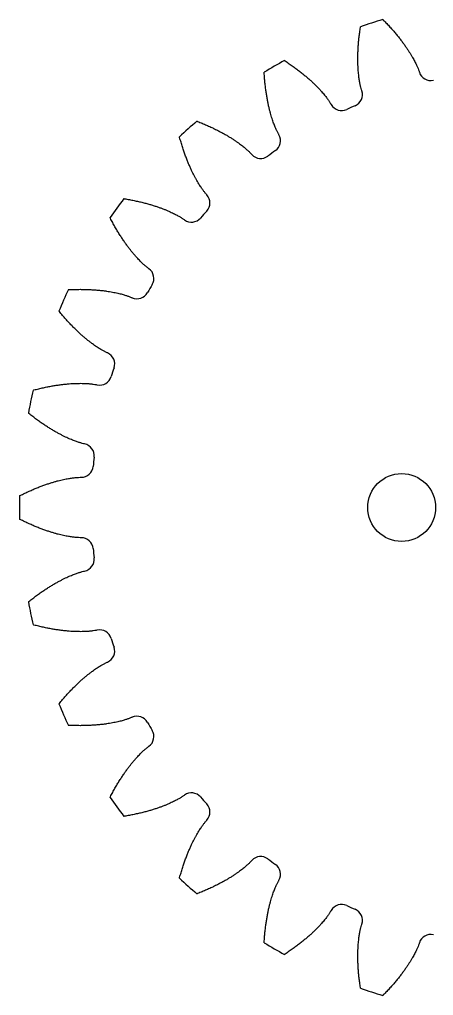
# Model space of a CAD drawing. Header units: millimetres. Extents: x -24 to 24, y -23.9 to 23.9.
# Drawn here: x -24 to -4.5, y -22.99 to 22.99 of the extents above; entities that cross this region are included whole.
import ezdxf

# ---------------------------------------------------------------- set-up
doc = ezdxf.new("R2010")
doc.units = ezdxf.units.MM

msp = doc.modelspace()

# ---------------------------------------------------------------- linework, layer by layer
at = {"color": 7, "linetype": 'Continuous', "lineweight": 25}
msp.add_circle((-6, 0), 1.6, dxfattribs=at)
for centre, radius, start, end in [((0, 0), 24, 106.6811, 109.3189), ((0, 0), 24, 118.6811, 121.3189), ((-4.626, 20.684), 0.57, 198.3611, 282.6066), ((-8.415, 19.453), 0.57, 293.3934, 17.6389), ((-8.825, 19.27), 0.57, 210.3611, 294.6066), ((0, 0), 20.625, 113.3934, 114.6066), ((0, 0), 24, 130.6811, 133.3189), ((-12.276, 17.278), 0.57, 305.3934, 29.6389), ((-12.639, 17.014), 0.57, 222.3611, 306.6066), ((0, 0), 20.625, 125.3934, 126.6066), ((-15.6, 14.348), 0.57, 317.3934, 41.6389), ((0, 0), 24, 142.6811, 145.3189), ((0, 0), 20.625, 137.3934, 138.6066), ((-15.9, 14.015), 0.57, 234.3611, 318.6066), ((-18.242, 10.791), 0.57, 329.3934, 53.6389), ((0, 0), 24, 154.6811, 157.3189), ((-18.467, 10.403), 0.57, 246.3611, 330.6066), ((0, 0), 20.625, 149.3934, 150.6066), ((-20.087, 6.763), 0.57, 341.3934, 65.6389), ((0, 0), 20.625, 161.3934, 162.6066), ((-20.226, 6.336), 0.57, 258.3611, 342.6066), ((0, 0), 24, 166.6811, 169.3189), ((-21.054, 2.439), 0.57, 353.3934, 77.6389), ((0, 0), 20.625, 173.3934, 174.6066), ((-21.101, 1.992), 0.57, 270.3611, 354.6066), ((0, 0), 24, 178.6811, 181.3189), ((-21.101, -1.992), 0.57, 5.3934, 89.6389), ((0, 0), 20.625, 185.3934, 186.6066), ((-21.054, -2.439), 0.57, 282.3611, 6.6066), ((0, 0), 24, 190.6811, 193.3189), ((-20.226, -6.336), 0.57, 17.3934, 101.6389), ((0, 0), 20.625, 197.3934, 198.6066), ((-20.087, -6.763), 0.57, 294.3611, 18.6066), ((0, 0), 24, 202.6811, 205.3189), ((-18.467, -10.403), 0.57, 29.3934, 113.6389), ((0, 0), 20.625, 209.3934, 210.6066), ((-18.242, -10.791), 0.57, 306.3611, 30.6066), ((0, 0), 24, 214.6811, 217.3189), ((-15.9, -14.015), 0.57, 41.3934, 125.6389), ((0, 0), 20.625, 221.3934, 222.6066), ((-15.6, -14.348), 0.57, 318.3611, 42.6066), ((-12.639, -17.014), 0.57, 53.3934, 137.6389), ((0, 0), 20.625, 233.3934, 234.6066), ((-12.276, -17.278), 0.57, 330.3611, 54.6066), ((0, 0), 24, 226.6811, 229.3189), ((-8.825, -19.27), 0.57, 65.3934, 149.6389), ((0, 0), 20.625, 245.3934, 246.6066), ((-8.415, -19.453), 0.57, 342.3611, 66.6066), ((-4.626, -20.684), 0.57, 77.3934, 161.6389), ((0, 0), 24, 238.6811, 241.3189), ((0, 0), 24, 250.6811, 253.3189)]:
    msp.add_arc(centre, radius, start, end, dxfattribs=at)
for points, knots in [([(-7.872, 19.625), (-7.877, 19.641), (-7.896, 19.7), (-7.919, 19.78), (-7.94, 19.869), (-7.956, 19.941), (-7.972, 20.022), (-7.988, 20.113), (-8.003, 20.214), (-8.018, 20.324), (-8.031, 20.444), (-8.043, 20.574), (-8.052, 20.713), (-8.059, 20.862), (-8.064, 21.02), (-8.064, 21.188), (-8.062, 21.365), (-8.055, 21.551), (-8.043, 21.747), (-8.027, 21.952), (-8.006, 22.165), (-7.978, 22.388), (-7.955, 22.55), (-7.942, 22.638), (-7.94, 22.649)], [0.1146165, 0.1146165, 0.1146165, 0.1146165, 0.1254622, 0.1552512, 0.169305, 0.18542, 0.2035964, 0.223834, 0.246133, 0.2704933, 0.296915, 0.3253979, 0.3559422, 0.3885477, 0.4232146, 0.4599428, 0.4987324, 0.5395832, 0.5824954, 0.6274688, 0.6745036, 0.7235997, 0.7747571, 0.7819976, 0.7819976, 0.7819976, 0.7819976]), ([(-6.889, 22.99), (-6.881, 22.982), (-6.819, 22.919), (-6.705, 22.802), (-6.552, 22.638), (-6.409, 22.477), (-6.275, 22.321), (-6.151, 22.17), (-6.036, 22.023), (-5.93, 21.881), (-5.832, 21.745), (-5.742, 21.615), (-5.66, 21.49), (-5.586, 21.372), (-5.519, 21.26), (-5.46, 21.156), (-5.407, 21.058), (-5.36, 20.967), (-5.319, 20.884), (-5.285, 20.809), (-5.255, 20.741), (-5.22, 20.657), (-5.192, 20.579), (-5.172, 20.52), (-5.167, 20.504)], [0.3326189, 0.3326189, 0.3326189, 0.3326189, 0.3398594, 0.3910168, 0.4401129, 0.4871477, 0.5321212, 0.5750333, 0.6158842, 0.6546737, 0.6914019, 0.7260688, 0.7586744, 0.7892186, 0.8177016, 0.8441232, 0.8684835, 0.8907825, 0.9110201, 0.9291965, 0.9453115, 0.9593653, 0.9891543, 1, 1, 1, 1]), ([(-11.518, 21.055), (-11.509, 21.049), (-11.435, 21.001), (-11.299, 20.91), (-11.115, 20.781), (-10.942, 20.654), (-10.779, 20.529), (-10.626, 20.406), (-10.483, 20.287), (-10.349, 20.17), (-10.225, 20.058), (-10.11, 19.949), (-10.005, 19.844), (-9.908, 19.744), (-9.819, 19.648), (-9.739, 19.558), (-9.667, 19.473), (-9.602, 19.395), (-9.545, 19.322), (-9.495, 19.255), (-9.453, 19.196), (-9.401, 19.12), (-9.357, 19.05), (-9.325, 18.996), (-9.317, 18.982)], [0.3326189, 0.3326189, 0.3326189, 0.3326189, 0.3398594, 0.3910168, 0.4401129, 0.4871477, 0.5321212, 0.5750333, 0.6158842, 0.6546737, 0.6914019, 0.7260688, 0.7586744, 0.7892186, 0.8177016, 0.8441232, 0.8684835, 0.8907825, 0.9110201, 0.9291965, 0.9453115, 0.9593653, 0.9891543, 1, 1, 1, 1]), ([(-11.78, 17.56), (-11.789, 17.574), (-11.819, 17.628), (-11.858, 17.702), (-11.898, 17.784), (-11.928, 17.851), (-11.961, 17.927), (-11.995, 18.013), (-12.031, 18.108), (-12.068, 18.213), (-12.106, 18.328), (-12.145, 18.452), (-12.183, 18.586), (-12.221, 18.73), (-12.258, 18.884), (-12.293, 19.048), (-12.327, 19.222), (-12.359, 19.406), (-12.389, 19.599), (-12.416, 19.803), (-12.439, 20.017), (-12.459, 20.24), (-12.47, 20.403), (-12.475, 20.492), (-12.475, 20.503)], [0.1146165, 0.1146165, 0.1146165, 0.1146165, 0.1254622, 0.1552512, 0.169305, 0.18542, 0.2035964, 0.223834, 0.246133, 0.2704933, 0.296915, 0.3253979, 0.3559422, 0.3885477, 0.4232146, 0.4599428, 0.4987324, 0.5395832, 0.5824954, 0.6274688, 0.6745036, 0.7235997, 0.7747571, 0.7819976, 0.7819976, 0.7819976, 0.7819976]), ([(-15.644, 18.2), (-15.634, 18.196), (-15.551, 18.164), (-15.399, 18.103), (-15.193, 18.016), (-14.997, 17.927), (-14.812, 17.839), (-14.637, 17.751), (-14.472, 17.664), (-14.317, 17.578), (-14.172, 17.493), (-14.037, 17.411), (-13.912, 17.33), (-13.796, 17.252), (-13.69, 17.177), (-13.592, 17.106), (-13.504, 17.038), (-13.425, 16.974), (-13.354, 16.915), (-13.291, 16.86), (-13.237, 16.811), (-13.171, 16.748), (-13.113, 16.688), (-13.071, 16.642), (-13.06, 16.63)], [0.3326189, 0.3326189, 0.3326189, 0.3326189, 0.3398594, 0.3910168, 0.4401129, 0.4871477, 0.5321212, 0.5750333, 0.6158842, 0.6546737, 0.6914019, 0.7260688, 0.7586744, 0.7892186, 0.8177016, 0.8441232, 0.8684835, 0.8907825, 0.9110201, 0.9291965, 0.9453115, 0.9593653, 0.9891543, 1, 1, 1, 1]), ([(-15.174, 14.727), (-15.185, 14.739), (-15.226, 14.786), (-15.279, 14.849), (-15.335, 14.922), (-15.379, 14.981), (-15.426, 15.049), (-15.478, 15.126), (-15.533, 15.211), (-15.591, 15.306), (-15.652, 15.41), (-15.716, 15.524), (-15.781, 15.647), (-15.848, 15.78), (-15.916, 15.923), (-15.985, 16.076), (-16.055, 16.239), (-16.124, 16.412), (-16.193, 16.595), (-16.262, 16.789), (-16.329, 16.993), (-16.395, 17.207), (-16.439, 17.365), (-16.463, 17.45), (-16.465, 17.461)], [0.1146165, 0.1146165, 0.1146165, 0.1146165, 0.1254622, 0.1552512, 0.169305, 0.18542, 0.2035964, 0.223834, 0.246133, 0.2704933, 0.296915, 0.3253979, 0.3559422, 0.3885477, 0.4232146, 0.4599428, 0.4987324, 0.5395832, 0.5824954, 0.6274688, 0.6745036, 0.7235997, 0.7747571, 0.7819976, 0.7819976, 0.7819976, 0.7819976]), ([(-19.087, 14.55), (-19.076, 14.548), (-18.988, 14.534), (-18.827, 14.506), (-18.607, 14.463), (-18.397, 14.418), (-18.197, 14.37), (-18.007, 14.32), (-17.828, 14.269), (-17.659, 14.217), (-17.499, 14.164), (-17.35, 14.112), (-17.211, 14.059), (-17.081, 14.007), (-16.962, 13.956), (-16.852, 13.906), (-16.752, 13.858), (-16.661, 13.812), (-16.579, 13.769), (-16.506, 13.729), (-16.443, 13.691), (-16.365, 13.644), (-16.296, 13.597), (-16.246, 13.561), (-16.232, 13.551)], [0.3326189, 0.3326189, 0.3326189, 0.3326189, 0.3398594, 0.3910168, 0.4401129, 0.4871477, 0.5321212, 0.5750333, 0.6158842, 0.6546737, 0.6914019, 0.7260688, 0.7586744, 0.7892186, 0.8177016, 0.8441232, 0.8684835, 0.8907825, 0.9110201, 0.9291965, 0.9453115, 0.9593653, 0.9891543, 1, 1, 1, 1]), ([(-17.904, 11.25), (-17.918, 11.26), (-17.967, 11.297), (-18.033, 11.348), (-18.102, 11.407), (-18.157, 11.456), (-18.218, 11.513), (-18.285, 11.577), (-18.356, 11.649), (-18.433, 11.73), (-18.514, 11.819), (-18.6, 11.917), (-18.689, 12.024), (-18.782, 12.14), (-18.879, 12.266), (-18.978, 12.401), (-19.08, 12.546), (-19.184, 12.701), (-19.29, 12.866), (-19.397, 13.041), (-19.505, 13.227), (-19.614, 13.423), (-19.69, 13.567), (-19.731, 13.646), (-19.736, 13.656)], [0.1146165, 0.1146165, 0.1146165, 0.1146165, 0.1254622, 0.1552512, 0.169305, 0.18542, 0.2035964, 0.223834, 0.246133, 0.2704933, 0.296915, 0.3253979, 0.3559422, 0.3885477, 0.4232146, 0.4599428, 0.4987324, 0.5395832, 0.5824954, 0.6274688, 0.6745036, 0.7235997, 0.7747571, 0.7819976, 0.7819976, 0.7819976, 0.7819976]), ([(-21.695, 10.264), (-21.684, 10.264), (-21.595, 10.269), (-21.431, 10.275), (-21.207, 10.279), (-20.992, 10.278), (-20.787, 10.272), (-20.591, 10.263), (-20.405, 10.251), (-20.229, 10.235), (-20.062, 10.217), (-19.905, 10.196), (-19.758, 10.173), (-19.62, 10.149), (-19.493, 10.124), (-19.375, 10.098), (-19.267, 10.072), (-19.168, 10.047), (-19.079, 10.021), (-19, 9.997), (-18.93, 9.973), (-18.844, 9.943), (-18.767, 9.912), (-18.71, 9.887), (-18.695, 9.88)], [0.3326189, 0.3326189, 0.3326189, 0.3326189, 0.3398594, 0.3910168, 0.4401129, 0.4871477, 0.5321212, 0.5750333, 0.6158842, 0.6546737, 0.6914019, 0.7260688, 0.7586744, 0.7892186, 0.8177016, 0.8441232, 0.8684835, 0.8907825, 0.9110201, 0.9291965, 0.9453115, 0.9593653, 0.9891543, 1, 1, 1, 1]), ([(-19.852, 7.282), (-19.867, 7.289), (-19.923, 7.314), (-19.998, 7.351), (-20.078, 7.394), (-20.142, 7.431), (-20.214, 7.473), (-20.292, 7.522), (-20.377, 7.578), (-20.469, 7.641), (-20.567, 7.711), (-20.671, 7.79), (-20.781, 7.876), (-20.896, 7.97), (-21.016, 8.073), (-21.142, 8.184), (-21.271, 8.305), (-21.405, 8.435), (-21.543, 8.574), (-21.684, 8.723), (-21.829, 8.882), (-21.976, 9.051), (-22.081, 9.177), (-22.137, 9.246), (-22.144, 9.254)], [0.1146165, 0.1146165, 0.1146165, 0.1146165, 0.1254622, 0.1552512, 0.169305, 0.18542, 0.2035964, 0.223834, 0.246133, 0.2704933, 0.296915, 0.3253979, 0.3559422, 0.3885477, 0.4232146, 0.4599428, 0.4987324, 0.5395832, 0.5824954, 0.6274688, 0.6745036, 0.7235997, 0.7747571, 0.7819976, 0.7819976, 0.7819976, 0.7819976]), ([(-23.354, 5.529), (-23.344, 5.532), (-23.258, 5.555), (-23.099, 5.595), (-22.881, 5.645), (-22.67, 5.689), (-22.469, 5.726), (-22.275, 5.758), (-22.09, 5.784), (-21.915, 5.806), (-21.748, 5.822), (-21.59, 5.835), (-21.441, 5.843), (-21.302, 5.848), (-21.172, 5.85), (-21.051, 5.85), (-20.94, 5.847), (-20.838, 5.842), (-20.746, 5.835), (-20.663, 5.828), (-20.59, 5.82), (-20.5, 5.808), (-20.418, 5.793), (-20.357, 5.781), (-20.341, 5.778)], [0.3326189, 0.3326189, 0.3326189, 0.3326189, 0.3398594, 0.3910168, 0.4401129, 0.4871477, 0.5321212, 0.5750333, 0.6158842, 0.6546737, 0.6914019, 0.7260688, 0.7586744, 0.7892186, 0.8177016, 0.8441232, 0.8684835, 0.8907825, 0.9110201, 0.9291965, 0.9453115, 0.9593653, 0.9891543, 1, 1, 1, 1]), ([(-20.932, 2.995), (-20.948, 2.999), (-21.009, 3.012), (-21.09, 3.032), (-21.177, 3.058), (-21.247, 3.081), (-21.326, 3.107), (-21.413, 3.139), (-21.508, 3.176), (-21.61, 3.218), (-21.721, 3.267), (-21.839, 3.322), (-21.964, 3.383), (-22.096, 3.451), (-22.236, 3.527), (-22.381, 3.61), (-22.533, 3.701), (-22.691, 3.8), (-22.855, 3.908), (-23.024, 4.024), (-23.199, 4.15), (-23.378, 4.284), (-23.506, 4.386), (-23.576, 4.441), (-23.584, 4.448)], [0.1146165, 0.1146165, 0.1146165, 0.1146165, 0.1254622, 0.1552512, 0.169305, 0.18542, 0.2035964, 0.223834, 0.246133, 0.2704933, 0.296915, 0.3253979, 0.3559422, 0.3885477, 0.4232146, 0.4599428, 0.4987324, 0.5395832, 0.5824954, 0.6274688, 0.6745036, 0.7235997, 0.7747571, 0.7819976, 0.7819976, 0.7819976, 0.7819976]), ([(-23.994, 0.552), (-23.984, 0.557), (-23.904, 0.598), (-23.758, 0.67), (-23.554, 0.764), (-23.358, 0.851), (-23.168, 0.93), (-22.985, 1.001), (-22.81, 1.065), (-22.643, 1.122), (-22.483, 1.173), (-22.331, 1.218), (-22.188, 1.258), (-22.052, 1.292), (-21.925, 1.321), (-21.807, 1.345), (-21.698, 1.365), (-21.597, 1.382), (-21.506, 1.394), (-21.423, 1.404), (-21.35, 1.412), (-21.259, 1.419), (-21.176, 1.421), (-21.114, 1.422), (-21.098, 1.422)], [0.3326189, 0.3326189, 0.3326189, 0.3326189, 0.3398594, 0.3910168, 0.4401129, 0.4871477, 0.5321212, 0.5750333, 0.6158842, 0.6546737, 0.6914019, 0.7260688, 0.7586744, 0.7892186, 0.8177016, 0.8441232, 0.8684835, 0.8907825, 0.9110201, 0.9291965, 0.9453115, 0.9593653, 0.9891543, 1, 1, 1, 1]), ([(-21.098, -1.422), (-21.114, -1.422), (-21.176, -1.421), (-21.259, -1.419), (-21.35, -1.412), (-21.423, -1.404), (-21.506, -1.394), (-21.597, -1.382), (-21.698, -1.365), (-21.807, -1.345), (-21.925, -1.321), (-22.052, -1.292), (-22.188, -1.258), (-22.331, -1.218), (-22.483, -1.173), (-22.643, -1.122), (-22.81, -1.065), (-22.985, -1.001), (-23.168, -0.93), (-23.358, -0.851), (-23.554, -0.764), (-23.758, -0.67), (-23.904, -0.598), (-23.984, -0.557), (-23.994, -0.552)], [0.1146165, 0.1146165, 0.1146165, 0.1146165, 0.1254622, 0.1552512, 0.169305, 0.18542, 0.2035964, 0.223834, 0.246133, 0.2704933, 0.296915, 0.3253979, 0.3559422, 0.3885477, 0.4232146, 0.4599428, 0.4987324, 0.5395832, 0.5824954, 0.6274688, 0.6745036, 0.7235997, 0.7747571, 0.7819976, 0.7819976, 0.7819976, 0.7819976]), ([(-23.584, -4.448), (-23.576, -4.441), (-23.506, -4.386), (-23.378, -4.284), (-23.199, -4.15), (-23.024, -4.024), (-22.855, -3.908), (-22.691, -3.8), (-22.533, -3.701), (-22.381, -3.61), (-22.236, -3.527), (-22.096, -3.451), (-21.964, -3.383), (-21.839, -3.322), (-21.721, -3.267), (-21.61, -3.218), (-21.508, -3.176), (-21.413, -3.139), (-21.326, -3.107), (-21.247, -3.081), (-21.177, -3.058), (-21.09, -3.032), (-21.009, -3.012), (-20.948, -2.999), (-20.932, -2.995)], [0.3326189, 0.3326189, 0.3326189, 0.3326189, 0.3398594, 0.3910168, 0.4401129, 0.4871477, 0.5321212, 0.5750333, 0.6158842, 0.6546737, 0.6914019, 0.7260688, 0.7586744, 0.7892186, 0.8177016, 0.8441232, 0.8684835, 0.8907825, 0.9110201, 0.9291965, 0.9453115, 0.9593653, 0.9891543, 1, 1, 1, 1]), ([(-20.341, -5.778), (-20.357, -5.781), (-20.418, -5.793), (-20.5, -5.808), (-20.59, -5.82), (-20.663, -5.828), (-20.746, -5.835), (-20.838, -5.842), (-20.94, -5.847), (-21.051, -5.85), (-21.172, -5.85), (-21.302, -5.848), (-21.441, -5.843), (-21.59, -5.835), (-21.748, -5.822), (-21.915, -5.806), (-22.09, -5.784), (-22.275, -5.758), (-22.469, -5.726), (-22.67, -5.689), (-22.881, -5.645), (-23.099, -5.595), (-23.258, -5.555), (-23.344, -5.532), (-23.354, -5.529)], [0.1146165, 0.1146165, 0.1146165, 0.1146165, 0.1254622, 0.1552512, 0.169305, 0.18542, 0.2035964, 0.223834, 0.246133, 0.2704933, 0.296915, 0.3253979, 0.3559422, 0.3885477, 0.4232146, 0.4599428, 0.4987324, 0.5395832, 0.5824954, 0.6274688, 0.6745036, 0.7235997, 0.7747571, 0.7819976, 0.7819976, 0.7819976, 0.7819976]), ([(-22.144, -9.254), (-22.137, -9.246), (-22.081, -9.177), (-21.976, -9.051), (-21.829, -8.882), (-21.684, -8.723), (-21.543, -8.574), (-21.405, -8.435), (-21.271, -8.305), (-21.142, -8.184), (-21.016, -8.073), (-20.896, -7.97), (-20.781, -7.876), (-20.671, -7.79), (-20.567, -7.711), (-20.469, -7.641), (-20.377, -7.578), (-20.292, -7.522), (-20.214, -7.473), (-20.142, -7.431), (-20.078, -7.394), (-19.998, -7.351), (-19.923, -7.314), (-19.867, -7.289), (-19.852, -7.282)], [0.3326189, 0.3326189, 0.3326189, 0.3326189, 0.3398594, 0.3910168, 0.4401129, 0.4871477, 0.5321212, 0.5750333, 0.6158842, 0.6546737, 0.6914019, 0.7260688, 0.7586744, 0.7892186, 0.8177016, 0.8441232, 0.8684835, 0.8907825, 0.9110201, 0.9291965, 0.9453115, 0.9593653, 0.9891543, 1, 1, 1, 1]), ([(-18.695, -9.88), (-18.71, -9.887), (-18.767, -9.912), (-18.844, -9.943), (-18.93, -9.973), (-19, -9.997), (-19.079, -10.021), (-19.168, -10.047), (-19.267, -10.072), (-19.375, -10.098), (-19.493, -10.124), (-19.62, -10.149), (-19.758, -10.173), (-19.905, -10.196), (-20.062, -10.217), (-20.229, -10.235), (-20.405, -10.251), (-20.591, -10.263), (-20.787, -10.272), (-20.992, -10.278), (-21.207, -10.279), (-21.431, -10.275), (-21.595, -10.269), (-21.684, -10.264), (-21.695, -10.264)], [0.1146165, 0.1146165, 0.1146165, 0.1146165, 0.1254622, 0.1552512, 0.169305, 0.18542, 0.2035964, 0.223834, 0.246133, 0.2704933, 0.296915, 0.3253979, 0.3559422, 0.3885477, 0.4232146, 0.4599428, 0.4987324, 0.5395832, 0.5824954, 0.6274688, 0.6745036, 0.7235997, 0.7747571, 0.7819976, 0.7819976, 0.7819976, 0.7819976]), ([(-19.736, -13.656), (-19.731, -13.646), (-19.69, -13.567), (-19.614, -13.423), (-19.505, -13.227), (-19.397, -13.041), (-19.29, -12.866), (-19.184, -12.701), (-19.08, -12.546), (-18.978, -12.401), (-18.879, -12.266), (-18.782, -12.14), (-18.689, -12.024), (-18.6, -11.917), (-18.514, -11.819), (-18.433, -11.73), (-18.356, -11.649), (-18.285, -11.577), (-18.218, -11.513), (-18.157, -11.456), (-18.102, -11.407), (-18.033, -11.348), (-17.967, -11.297), (-17.918, -11.26), (-17.904, -11.25)], [0.3326189, 0.3326189, 0.3326189, 0.3326189, 0.3398594, 0.3910168, 0.4401129, 0.4871477, 0.5321212, 0.5750333, 0.6158842, 0.6546737, 0.6914019, 0.7260688, 0.7586744, 0.7892186, 0.8177016, 0.8441232, 0.8684835, 0.8907825, 0.9110201, 0.9291965, 0.9453115, 0.9593653, 0.9891543, 1, 1, 1, 1]), ([(-16.232, -13.551), (-16.246, -13.561), (-16.296, -13.597), (-16.365, -13.644), (-16.443, -13.691), (-16.506, -13.729), (-16.579, -13.769), (-16.661, -13.812), (-16.752, -13.858), (-16.852, -13.906), (-16.962, -13.956), (-17.081, -14.007), (-17.211, -14.059), (-17.35, -14.112), (-17.499, -14.164), (-17.659, -14.217), (-17.828, -14.269), (-18.007, -14.32), (-18.197, -14.37), (-18.397, -14.418), (-18.607, -14.463), (-18.827, -14.506), (-18.988, -14.534), (-19.076, -14.548), (-19.087, -14.55)], [0.1146165, 0.1146165, 0.1146165, 0.1146165, 0.1254622, 0.1552512, 0.169305, 0.18542, 0.2035964, 0.223834, 0.246133, 0.2704933, 0.296915, 0.3253979, 0.3559422, 0.3885477, 0.4232146, 0.4599428, 0.4987324, 0.5395832, 0.5824954, 0.6274688, 0.6745036, 0.7235997, 0.7747571, 0.7819976, 0.7819976, 0.7819976, 0.7819976]), ([(-16.465, -17.461), (-16.463, -17.45), (-16.439, -17.365), (-16.395, -17.207), (-16.329, -16.993), (-16.262, -16.789), (-16.193, -16.595), (-16.124, -16.412), (-16.055, -16.239), (-15.985, -16.076), (-15.916, -15.923), (-15.848, -15.78), (-15.781, -15.647), (-15.716, -15.524), (-15.652, -15.41), (-15.591, -15.306), (-15.533, -15.211), (-15.478, -15.126), (-15.426, -15.049), (-15.379, -14.981), (-15.335, -14.922), (-15.279, -14.849), (-15.226, -14.786), (-15.185, -14.739), (-15.174, -14.727)], [0.3326189, 0.3326189, 0.3326189, 0.3326189, 0.3398594, 0.3910168, 0.4401129, 0.4871477, 0.5321212, 0.5750333, 0.6158842, 0.6546737, 0.6914019, 0.7260688, 0.7586744, 0.7892186, 0.8177016, 0.8441232, 0.8684835, 0.8907825, 0.9110201, 0.9291965, 0.9453115, 0.9593653, 0.9891543, 1, 1, 1, 1]), ([(-13.06, -16.63), (-13.071, -16.642), (-13.113, -16.688), (-13.171, -16.748), (-13.237, -16.811), (-13.291, -16.86), (-13.354, -16.915), (-13.425, -16.974), (-13.504, -17.038), (-13.592, -17.106), (-13.69, -17.177), (-13.796, -17.252), (-13.912, -17.33), (-14.037, -17.411), (-14.172, -17.493), (-14.317, -17.578), (-14.472, -17.664), (-14.637, -17.751), (-14.812, -17.839), (-14.997, -17.927), (-15.193, -18.016), (-15.399, -18.103), (-15.551, -18.164), (-15.634, -18.196), (-15.644, -18.2)], [0.1146165, 0.1146165, 0.1146165, 0.1146165, 0.1254622, 0.1552512, 0.169305, 0.18542, 0.2035964, 0.223834, 0.246133, 0.2704933, 0.296915, 0.3253979, 0.3559422, 0.3885477, 0.4232146, 0.4599428, 0.4987324, 0.5395832, 0.5824954, 0.6274688, 0.6745036, 0.7235997, 0.7747571, 0.7819976, 0.7819976, 0.7819976, 0.7819976]), ([(-12.475, -20.503), (-12.475, -20.492), (-12.47, -20.403), (-12.459, -20.24), (-12.439, -20.017), (-12.416, -19.803), (-12.389, -19.599), (-12.359, -19.406), (-12.327, -19.222), (-12.293, -19.048), (-12.258, -18.884), (-12.221, -18.73), (-12.183, -18.586), (-12.145, -18.452), (-12.106, -18.328), (-12.068, -18.213), (-12.031, -18.108), (-11.995, -18.013), (-11.961, -17.927), (-11.928, -17.851), (-11.898, -17.784), (-11.858, -17.702), (-11.819, -17.628), (-11.789, -17.574), (-11.78, -17.56)], [0.3326189, 0.3326189, 0.3326189, 0.3326189, 0.3398594, 0.3910168, 0.4401129, 0.4871477, 0.5321212, 0.5750333, 0.6158842, 0.6546737, 0.6914019, 0.7260688, 0.7586744, 0.7892186, 0.8177016, 0.8441232, 0.8684835, 0.8907825, 0.9110201, 0.9291965, 0.9453115, 0.9593653, 0.9891543, 1, 1, 1, 1]), ([(-9.317, -18.982), (-9.325, -18.996), (-9.357, -19.05), (-9.401, -19.12), (-9.453, -19.196), (-9.495, -19.255), (-9.545, -19.322), (-9.602, -19.395), (-9.667, -19.473), (-9.739, -19.558), (-9.819, -19.648), (-9.908, -19.744), (-10.005, -19.844), (-10.11, -19.949), (-10.225, -20.058), (-10.349, -20.17), (-10.483, -20.287), (-10.626, -20.406), (-10.779, -20.529), (-10.942, -20.654), (-11.115, -20.781), (-11.299, -20.91), (-11.435, -21.001), (-11.509, -21.049), (-11.518, -21.055)], [0.1146165, 0.1146165, 0.1146165, 0.1146165, 0.1254622, 0.1552512, 0.169305, 0.18542, 0.2035964, 0.223834, 0.246133, 0.2704933, 0.296915, 0.3253979, 0.3559422, 0.3885477, 0.4232146, 0.4599428, 0.4987324, 0.5395832, 0.5824954, 0.6274688, 0.6745036, 0.7235997, 0.7747571, 0.7819976, 0.7819976, 0.7819976, 0.7819976]), ([(-7.94, -22.649), (-7.942, -22.638), (-7.955, -22.55), (-7.978, -22.388), (-8.006, -22.165), (-8.027, -21.952), (-8.043, -21.747), (-8.055, -21.551), (-8.062, -21.365), (-8.064, -21.188), (-8.064, -21.02), (-8.059, -20.862), (-8.052, -20.713), (-8.043, -20.574), (-8.031, -20.444), (-8.018, -20.324), (-8.003, -20.214), (-7.988, -20.113), (-7.972, -20.022), (-7.956, -19.941), (-7.94, -19.869), (-7.919, -19.78), (-7.896, -19.7), (-7.877, -19.641), (-7.872, -19.625)], [0.3326189, 0.3326189, 0.3326189, 0.3326189, 0.3398594, 0.3910168, 0.4401129, 0.4871477, 0.5321212, 0.5750333, 0.6158842, 0.6546737, 0.6914019, 0.7260688, 0.7586744, 0.7892186, 0.8177016, 0.8441232, 0.8684835, 0.8907825, 0.9110201, 0.9291965, 0.9453115, 0.9593653, 0.9891543, 1, 1, 1, 1]), ([(-5.167, -20.504), (-5.172, -20.52), (-5.192, -20.579), (-5.22, -20.657), (-5.255, -20.741), (-5.285, -20.809), (-5.319, -20.884), (-5.36, -20.967), (-5.407, -21.058), (-5.46, -21.156), (-5.519, -21.26), (-5.586, -21.372), (-5.66, -21.49), (-5.742, -21.615), (-5.832, -21.745), (-5.93, -21.881), (-6.036, -22.023), (-6.151, -22.17), (-6.275, -22.321), (-6.409, -22.477), (-6.552, -22.638), (-6.705, -22.802), (-6.819, -22.919), (-6.881, -22.982), (-6.889, -22.99)], [0.1146165, 0.1146165, 0.1146165, 0.1146165, 0.1254622, 0.1552512, 0.169305, 0.18542, 0.2035964, 0.223834, 0.246133, 0.2704933, 0.296915, 0.3253979, 0.3559422, 0.3885477, 0.4232146, 0.4599428, 0.4987324, 0.5395832, 0.5824954, 0.6274688, 0.6745036, 0.7235997, 0.7747571, 0.7819976, 0.7819976, 0.7819976, 0.7819976])]:
    msp.add_open_spline(points, degree=3, knots=knots, dxfattribs=at)

doc.saveas('drawing.dxf')
